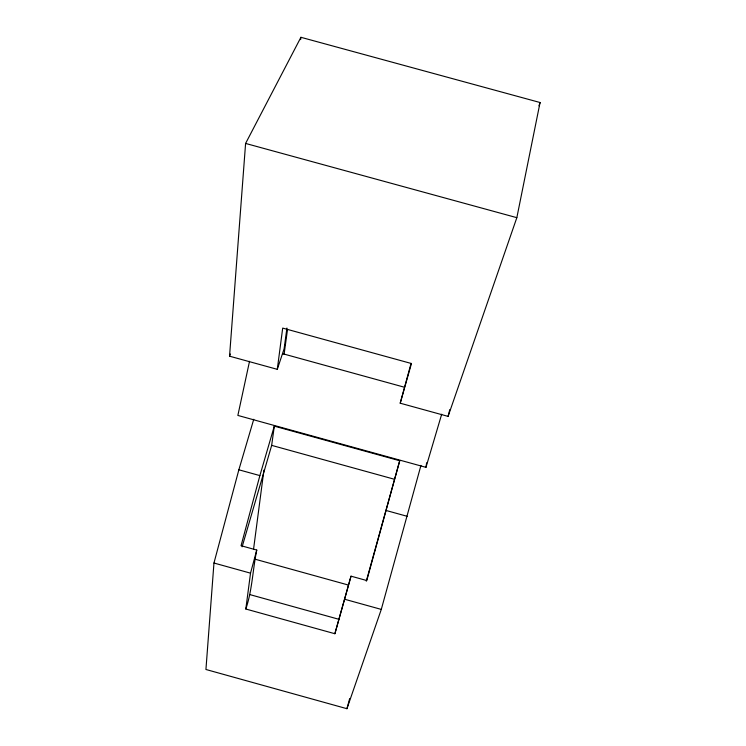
<?xml version="1.0" encoding="UTF-8"?>
<svg xmlns="http://www.w3.org/2000/svg" width="746" height="746" viewBox="0 0 746 746"><rect width="100%" height="100%" fill="white"/><g stroke="black" fill="none" stroke-linecap="round" stroke-linejoin="round"><path stroke-width="1.12" d="M253.752 419.289L238.86 469.793L213.962 563.025L205.933 669.488L346.937 708.7L381.29 609.407L420.949 465.429M286.93 328.044L284.105 348.82L277.288 369.335L229.544 356.187L245.593 143.437L300.918 37.3L540.067 102.519L516.838 217.673L448.085 416.389L400.21 403.204L411.055 363.395M300.647 39.613L300.918 37.3M253.547 549.261L263.925 470.101M277.288 369.335L282.697 328.1L411.456 363.526L400.21 403.204M245.816 609.006L250.525 573.161L256.755 550.063L241.061 545.708L259.878 475.603L274.304 426.134L399.725 460.739L366.752 580.528L351.021 576.173L334.879 633.727L245.816 609.006C252.325 589.965 252.698 569.627 256.755 550.063M242.133 546.799L271.675 445.371L274.304 426.134M284.077 354.434L287.518 329.406M249.528 361.288L237.862 415.429L425.966 467.341L426.637 462.818M448.085 416.389L449.773 409.638M346.937 708.7L349.669 698.592M366.295 581.19L399.725 460.739M334.879 633.727L351.021 576.173M425.966 467.341L441.688 414.216M538.966 105.829L540.067 102.519M229.544 356.187L230.327 354.005M245.593 143.437L516.838 217.673M282.641 353.697L404.211 387.174M271.675 445.371L394.13 479.184M238.86 469.793L259.878 475.603M386.158 510.497L407.232 516.325M254.572 559.062L348.391 585.05M213.962 563.025L250.525 573.161M344.652 599.252L381.29 609.407M249.966 594.627L338.852 619.283"/></g></svg>
